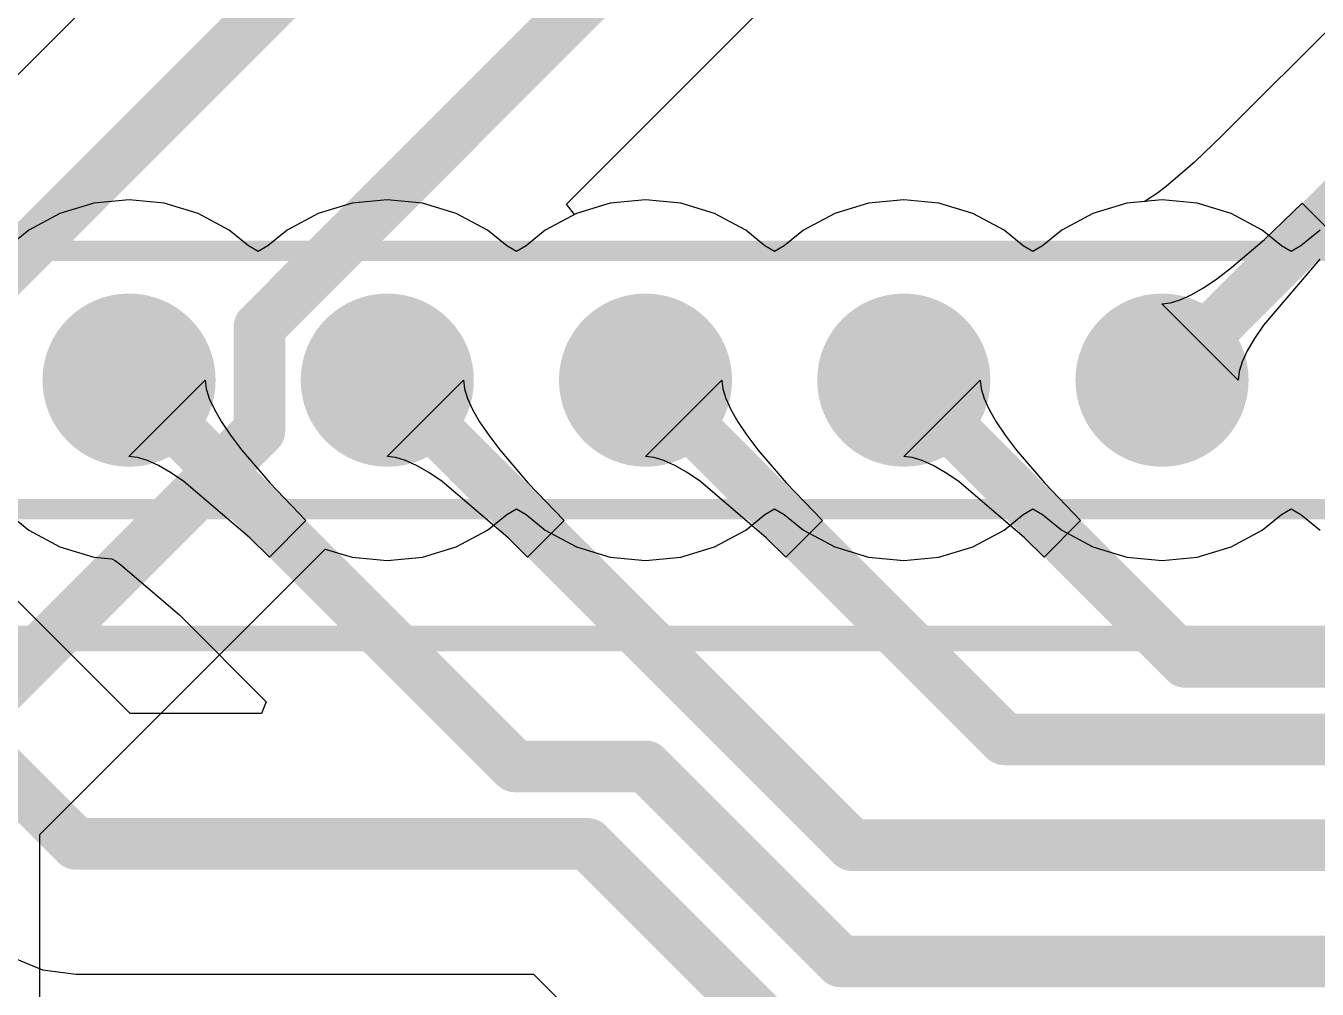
# Model space of a CAD drawing. Header units: millimetres. Extents: x 0 to 190, y 0 to 100.
# Drawn here: x 50.04 to 62.74, y 32.37 to 41.84 of the extents above; entities that cross this region are included whole.
import ezdxf

# ---------------------------------------------------------------- set-up
doc = ezdxf.new("R2010")
doc.units = ezdxf.units.MM
for name, color, linetype in [('BottomLayer', 5, 'Continuous'), ('BottomSolder', 6, 'Continuous'), ('Mechanical1', 6, 'Continuous'), ('MultiLayer', 9, 'Continuous'), ('PadHoleLayer', 156, 'Continuous'), ('TopLayer', 1, 'Continuous'), ('TopOverlay', 2, 'Continuous'), ('TopSolder', 216, 'Continuous')]:
    doc.layers.add(name, color=color, linetype=linetype)

msp = doc.modelspace()

# ---------------------------------------------------------------- hatches: boundary and pattern name
at = {"layer": 'BottomLayer'}
h = msp.add_hatch(color=5, dxfattribs=at)
edge = h.paths.add_edge_path()
edge.add_arc((51.05399999999999, 38.354), 0.7499985, 0, 360)
h = msp.add_hatch(color=5, dxfattribs=at)
edge = h.paths.add_edge_path()
edge.add_arc((53.59399999999999, 38.354), 0.7499985, 0, 360)
h = msp.add_hatch(color=5, dxfattribs=at)
edge = h.paths.add_edge_path()
edge.add_arc((56.13399999999999, 38.354), 0.7499985, 0, 360)
h = msp.add_hatch(color=5, dxfattribs=at)
edge = h.paths.add_edge_path()
edge.add_arc((58.674, 38.354), 0.7499985, 0, 360)
h = msp.add_hatch(color=5, dxfattribs=at)
edge = h.paths.add_edge_path()
edge.add_arc((61.214, 38.354), 0.7499985, 0, 360)
at = {"layer": 'BottomSolder'}
h = msp.add_hatch(color=6, dxfattribs=at)
edge = h.paths.add_edge_path()
edge.add_arc((51.05399999999999, 38.354), 0.8515985, 0, 360)
h = msp.add_hatch(color=6, dxfattribs=at)
edge = h.paths.add_edge_path()
edge.add_arc((53.59399999999999, 38.354), 0.8515985, 0, 360)
h = msp.add_hatch(color=6, dxfattribs=at)
edge = h.paths.add_edge_path()
edge.add_arc((56.13399999999999, 38.354), 0.8515985, 0, 360)
h = msp.add_hatch(color=6, dxfattribs=at)
edge = h.paths.add_edge_path()
edge.add_arc((58.674, 38.354), 0.8515985, 0, 360)
h = msp.add_hatch(color=6, dxfattribs=at)
edge = h.paths.add_edge_path()
edge.add_arc((61.214, 38.354), 0.8515985, 0, 360)
at = {"layer": 'MultiLayer'}
h = msp.add_hatch(color=9, dxfattribs=at)
edge = h.paths.add_edge_path()
edge.add_arc((51.05399999999999, 38.354), 0.7499985, 0, 360)
h = msp.add_hatch(color=9, dxfattribs=at)
edge = h.paths.add_edge_path()
edge.add_arc((53.59399999999999, 38.354), 0.7499985, 0, 360)
h = msp.add_hatch(color=9, dxfattribs=at)
edge = h.paths.add_edge_path()
edge.add_arc((56.13399999999999, 38.354), 0.7499985, 0, 360)
h = msp.add_hatch(color=9, dxfattribs=at)
edge = h.paths.add_edge_path()
edge.add_arc((58.674, 38.354), 0.7499985, 0, 360)
h = msp.add_hatch(color=9, dxfattribs=at)
edge = h.paths.add_edge_path()
edge.add_arc((61.214, 38.354), 0.7499985, 0, 360)
at = {"layer": 'PadHoleLayer'}
h = msp.add_hatch(color=156, dxfattribs=at)
edge = h.paths.add_edge_path()
edge.add_arc((51.05399999999999, 38.354), 0.4499991, 0, 360)
h = msp.add_hatch(color=156, dxfattribs=at)
edge = h.paths.add_edge_path()
edge.add_arc((53.59399999999999, 38.354), 0.4499991, 0, 360)
h = msp.add_hatch(color=156, dxfattribs=at)
edge = h.paths.add_edge_path()
edge.add_arc((56.13399999999999, 38.354), 0.4499991, 0, 360)
h = msp.add_hatch(color=156, dxfattribs=at)
edge = h.paths.add_edge_path()
edge.add_arc((58.674, 38.354), 0.4499991, 0, 360)
h = msp.add_hatch(color=156, dxfattribs=at)
edge = h.paths.add_edge_path()
edge.add_arc((61.214, 38.354), 0.4499991, 0, 360)
at = {"layer": 'TopLayer'}
h = msp.add_hatch(color=1, dxfattribs=at)
edge = h.paths.add_edge_path()
edge.add_arc((51.05399999999999, 38.354), 0.7499985, 0, 360)
h = msp.add_hatch(color=1, dxfattribs=at)
edge = h.paths.add_edge_path()
edge.add_arc((53.59399999999999, 38.354), 0.7499985, 0, 360)
h = msp.add_hatch(color=1, dxfattribs=at)
edge = h.paths.add_edge_path()
edge.add_arc((56.13399999999999, 38.354), 0.7499985, 0, 360)
h = msp.add_hatch(color=1, dxfattribs=at)
edge = h.paths.add_edge_path()
edge.add_arc((58.674, 38.354), 0.7499985, 0, 360)
h = msp.add_hatch(color=1, dxfattribs=at)
edge = h.paths.add_edge_path()
edge.add_arc((61.214, 38.354), 0.7499985, 0, 360)
at = {"layer": 'TopSolder'}
h = msp.add_hatch(color=216, dxfattribs=at)
edge = h.paths.add_edge_path()
edge.add_arc((51.05399999999999, 38.354), 0.8515985, 0, 360)
h = msp.add_hatch(color=216, dxfattribs=at)
edge = h.paths.add_edge_path()
edge.add_arc((53.59399999999999, 38.354), 0.8515985, 0, 360)
h = msp.add_hatch(color=216, dxfattribs=at)
edge = h.paths.add_edge_path()
edge.add_arc((56.13399999999999, 38.354), 0.8515985, 0, 360)
h = msp.add_hatch(color=216, dxfattribs=at)
edge = h.paths.add_edge_path()
edge.add_arc((58.674, 38.354), 0.8515985, 0, 360)
h = msp.add_hatch(color=216, dxfattribs=at)
edge = h.paths.add_edge_path()
edge.add_arc((61.214, 38.354), 0.8515985, 0, 360)

# ---------------------------------------------------------------- linework, layer by layer
at = {"layer": 'BottomLayer'}
for p, q in [((62.97522583999999, 41.92677416), (61.80363306, 40.75518138)), ((61.80363306, 40.75518138), (61.5343702, 40.49725962)), ((61.5343702, 40.49725962), (61.25601159999999, 40.25924638)), ((61.1587169, 40.18573624), (61.07930634, 40.1322032)), ((61.25601159999999, 40.25924638), (61.1587169, 40.18573624)), ((50.70780308, 40.0944461), (50.37491068, 39.99346332)), ((51.05399999999999, 40.12854306), (50.70780308, 40.0944461)), ((51.40019692, 40.0944461), (51.05399999999999, 40.12854306)), ((51.73308932, 39.99346332), (51.40019692, 40.0944461)), ((53.24780308, 40.0944461), (52.91491067999999, 39.99346332)), ((53.59399999999999, 40.12854306), (53.24780308, 40.0944461)), ((53.94019691999999, 40.0944461), (53.59399999999999, 40.12854306)), ((54.27308931999999, 39.99346332), (53.94019691999999, 40.0944461)), ((55.78780308, 40.0944461), (55.45491068, 39.99346332)), ((56.13399999999999, 40.12854306), (55.78780308, 40.0944461)), ((56.48019691999999, 40.0944461), (56.13399999999999, 40.12854306)), ((56.81308932, 39.99346332), (56.48019691999999, 40.0944461)), ((58.32780308, 40.0944461), (57.99491068, 39.99346332)), ((58.674, 40.12854306), (58.32780308, 40.0944461)), ((59.02019692, 40.0944461), (58.674, 40.12854306)), ((59.35308932, 39.99346332), (59.02019692, 40.0944461)), ((60.86780307999999, 40.0944461), (60.53491068, 39.99346332)), ((61.04390382, 40.11178922), (60.86780307999999, 40.0944461)), ((61.07930634, 40.1322032), (61.04390382, 40.11178922)), ((62.22234189999999, 39.73720272), (62.59404549999999, 40.09325484)), ((62.59404549999999, 40.09325484), (62.95325484, 39.73404549999999)), ((50.37491068, 39.99346332), (50.06811678, 39.82947838)), ((52.03988322, 39.82947838), (51.73308932, 39.99346332)), ((52.91491067999999, 39.99346332), (52.60811678, 39.82947838)), ((54.57988322, 39.82947838), (54.27308931999999, 39.99346332)), ((55.45491068, 39.99346332), (55.14811678, 39.82947838)), ((57.11988321999999, 39.82947838), (56.81308932, 39.99346332)), ((57.99491068, 39.99346332), (57.68811678, 39.82947838)), ((59.65988322, 39.82947838), (59.35308932, 39.99346332)), ((60.53491068, 39.99346332), (60.22811677999999, 39.82947838)), ((50.06811678, 39.82947838), (49.79920952, 39.60879048)), ((52.22879317999999, 39.67444186), (52.03988322, 39.82947838)), ((52.60811678, 39.82947838), (52.41920681999999, 39.67444186)), ((54.76879318, 39.67444186), (54.57988322, 39.82947838)), ((55.14811678, 39.82947838), (54.95920682, 39.67444186)), ((57.30879318, 39.67444186), (57.11988321999999, 39.82947838)), ((57.68811678, 39.82947838), (57.49920682, 39.67444186)), ((59.84879318, 39.67444186), (59.65988322, 39.82947838)), ((60.22811677999999, 39.82947838), (60.03920682, 39.67444186)), ((52.324, 39.61783542), (52.22879317999999, 39.67444186)), ((52.41920681999999, 39.67444186), (52.324, 39.61783542)), ((54.864, 39.61783542), (54.76879318, 39.67444186)), ((54.95920682, 39.67444186), (54.864, 39.61783542)), ((57.40399999999999, 39.61783542), (57.30879318, 39.67444186)), ((57.49920682, 39.67444186), (57.40399999999999, 39.61783542)), ((59.944, 39.61783542), (59.84879318, 39.67444186)), ((60.03920682, 39.67444186), (59.944, 39.61783542)), ((61.89843856, 39.46024874), (62.22234189999999, 39.73720272)), ((62.76534055999999, 39.54221707999999), (62.21143514, 38.8944104)), ((61.7544104, 39.35143514), (61.89843856, 39.46024874)), ((61.50220871999999, 39.19313472), (61.62233547999999, 39.26239798)), ((61.62233547999999, 39.26239798), (61.7544104, 39.35143514)), ((61.2978073, 39.11393751999999), (61.39403265999999, 39.1436479)), ((61.39403265999999, 39.1436479), (61.50220871999999, 39.19313472)), ((61.21353264, 39.10400104), (61.2978073, 39.11393751999999)), ((61.96400103999999, 38.35353264), (61.21353264, 39.10400104)), ((62.21143514, 38.8944104), (62.12239798, 38.76233548)), ((62.12239798, 38.76233548), (62.05313471999999, 38.64220872)), ((62.05313471999999, 38.64220872), (62.0036479, 38.53403265999999)), ((62.0036479, 38.53403265999999), (61.97393752, 38.4378073)), ((51.06440637999999, 35.07514194), (47.77791053999999, 38.36163778)), ((61.97393752, 38.4378073), (61.96400103999999, 38.35353264)), ((51.05353264, 37.60399896), (51.80400104, 38.35446736)), ((51.80400104, 38.35446736), (51.81393752, 38.2701927)), ((51.81393752, 38.2701927), (51.84364789999999, 38.17396734)), ((53.59353263999999, 37.60399896), (54.34400104, 38.35446736)), ((54.34400104, 38.35446736), (54.35393751999999, 38.2701927)), ((54.35393751999999, 38.2701927), (54.38364789999999, 38.17396734)), ((56.13353263999999, 37.60399896), (56.88400104, 38.35446736)), ((56.88400104, 38.35446736), (56.89393751999999, 38.2701927)), ((56.89393751999999, 38.2701927), (56.9236479, 38.17396734)), ((58.67353264, 37.60399896), (59.42400103999999, 38.35446736)), ((59.42400103999999, 38.35446736), (59.43393751999999, 38.2701927)), ((59.43393751999999, 38.2701927), (59.4636479, 38.17396734)), ((51.84364789999999, 38.17396734), (51.89313471999999, 38.06579127999999)), ((54.38364789999999, 38.17396734), (54.43313472, 38.06579127999999)), ((56.9236479, 38.17396734), (56.97313472, 38.06579127999999)), ((59.4636479, 38.17396734), (59.51313472, 38.06579127999999)), ((51.89313471999999, 38.06579127999999), (51.96239798, 37.94566451999999)), ((54.43313472, 38.06579127999999), (54.50239797999999, 37.94566451999999)), ((56.97313472, 38.06579127999999), (57.04239798, 37.94566451999999)), ((59.51313472, 38.06579127999999), (59.58239798, 37.94566451999999)), ((51.96239798, 37.94566451999999), (52.05143514, 37.81358959999999)), ((54.50239797999999, 37.94566451999999), (54.59143514, 37.81358959999999)), ((57.04239798, 37.94566451999999), (57.13143513999999, 37.81358959999999)), ((59.58239798, 37.94566451999999), (59.67143513999999, 37.81358959999999)), ((52.05143514, 37.81358959999999), (52.16024873999999, 37.66956144)), ((54.59143514, 37.81358959999999), (54.70024873999999, 37.66956144)), ((57.13143513999999, 37.81358959999999), (57.24024874, 37.66956144)), ((59.67143513999999, 37.81358959999999), (59.78024874, 37.66956144)), ((51.1378073, 37.59406248), (51.05353264, 37.60399896)), ((52.16024873999999, 37.66956144), (52.43720271999999, 37.34565809999999)), ((53.6778073, 37.59406248), (53.59353263999999, 37.60399896)), ((54.70024873999999, 37.66956144), (54.97720271999999, 37.34565809999999)), ((56.2178073, 37.59406248), (56.13353263999999, 37.60399896)), ((57.24024874, 37.66956144), (57.51720272, 37.34565809999999)), ((58.7578073, 37.59406248), (58.67353264, 37.60399896)), ((59.78024874, 37.66956144), (60.05720272, 37.34565809999999)), ((51.23403266, 37.56435209999999), (51.1378073, 37.59406248)), ((51.34220872, 37.51486528), (51.23403266, 37.56435209999999)), ((51.46233547999999, 37.44560202), (51.34220872, 37.51486528)), ((53.77403266, 37.56435209999999), (53.6778073, 37.59406248)), ((53.88220871999999, 37.51486528), (53.77403266, 37.56435209999999)), ((54.00233548, 37.44560202), (53.88220871999999, 37.51486528)), ((56.31403266, 37.56435209999999), (56.2178073, 37.59406248)), ((56.42220872, 37.51486528), (56.31403266, 37.56435209999999)), ((56.54233548, 37.44560202), (56.42220872, 37.51486528)), ((58.85403266, 37.56435209999999), (58.7578073, 37.59406248)), ((58.96220872, 37.51486528), (58.85403266, 37.56435209999999)), ((59.08233548, 37.44560202), (58.96220872, 37.51486528)), ((51.5944104, 37.35656486), (51.46233547999999, 37.44560202)), ((52.24221708, 36.80265944), (51.5944104, 37.35656486)), ((52.43720271999999, 37.34565809999999), (52.79325484, 36.9739545)), ((54.1344104, 37.35656486), (54.00233548, 37.44560202)), ((54.78221708, 36.80265944), (54.1344104, 37.35656486)), ((54.97720271999999, 37.34565809999999), (55.33325484, 36.9739545)), ((56.67441039999999, 37.35656486), (56.54233548, 37.44560202)), ((57.32221708, 36.80265944), (56.67441039999999, 37.35656486)), ((57.51720272, 37.34565809999999), (57.87325483999999, 36.9739545)), ((59.21441039999999, 37.35656486), (59.08233548, 37.44560202)), ((59.86221708, 36.80265944), (59.21441039999999, 37.35656486)), ((60.05720272, 37.34565809999999), (60.41325484, 36.9739545)), ((49.79920952, 37.09920952), (50.06811678, 36.87852162)), ((52.79325484, 36.9739545), (52.4340455, 36.61474516)), ((55.33325484, 36.9739545), (54.9740455, 36.61474516)), ((57.87325483999999, 36.9739545), (57.5140455, 36.61474516)), ((60.41325484, 36.9739545), (60.0540455, 36.61474516)), ((50.06811678, 36.87852162), (50.37491068, 36.71453667999999)), ((50.37491068, 36.71453667999999), (50.70780308, 36.6135539)), ((52.4340455, 36.61474516), (52.24221708, 36.80265944)), ((54.9740455, 36.61474516), (54.78221708, 36.80265944)), ((57.5140455, 36.61474516), (57.32221708, 36.80265944)), ((60.0540455, 36.61474516), (59.86221708, 36.80265944)), ((50.70780308, 36.6135539), (50.88390128, 36.59621078)), ((50.88390128, 36.59621078), (50.91930126, 36.57579934)), ((50.91930126, 36.57579934), (50.97298162, 36.53961195999999)), ((50.97298162, 36.53961195999999), (51.54987912, 36.04633888)), ((51.54987912, 36.04633888), (51.56132943999999, 36.03512224)), ((51.56132943999999, 36.03512224), (52.40397698, 35.1924747)), ((52.40397698, 35.1924747), (52.35537408, 35.07514194)), ((52.35537408, 35.07514194), (51.06440637999999, 35.07514194)), ((49.89333684, 32.68484192), (50.20227704, 32.55687417999999)), ((50.20227704, 32.55687417999999), (50.53381561999999, 32.51322682)), ((50.53381561999999, 32.51322682), (55.03359579999999, 32.51322682)), ((55.03359579999999, 32.51322682), (57.69480206, 29.85202056))]:
    msp.add_line(p, q, dxfattribs=at)
at = {"layer": 'BottomLayer', "const_width": 0.508}
for points in [[(61.214, 38.354), (63.881, 41.021)], [(45.974, 38.354), (50.53381561999999, 33.79418438)], [(51.05399999999999, 38.354), (54.85181562, 34.55618438)], [(53.59399999999999, 38.354), (58.166, 33.782)], [(56.13399999999999, 38.354), (59.66599954, 34.82200046)], [(58.674, 38.354), (61.44399954, 35.58400046)], [(61.44399954, 35.58400046), (98.32200046, 35.58400046)], [(59.66599954, 34.82200046), (98.83000046, 34.82200046)], [(54.85181562, 34.55618438), (56.13625044, 34.55618438)], [(56.13625044, 34.55618438), (58.05343482, 32.639)], [(50.53381561999999, 33.79418438), (55.56418656, 33.79418438)], [(55.56418656, 33.79418438), (66.0273, 23.33107094)], [(58.166, 33.782), (99.314, 33.782)], [(58.05343482, 32.639), (99.24863056, 32.639)]]:
    msp.add_lwpolyline(points, dxfattribs=at)
at = {"layer": 'BottomLayer', "const_width": 0.254}
for points in [[(50.92699999999999, 38.354, 1), (51.181, 38.354, 1)], [(53.467, 38.354, 1), (53.721, 38.354, 1)], [(56.007, 38.354, 1), (56.261, 38.354, 1)], [(58.547, 38.354, 1), (58.80099999999999, 38.354, 1)], [(61.08699999999999, 38.354, 1), (61.34099999999999, 38.354, 1)], [(61.31699954, 35.58400046, 1), (61.57099954, 35.58400046, 1)], [(61.31699954, 35.58400046, 1), (61.57099954, 35.58400046, 1)], [(59.53899953999999, 34.82200046, 1), (59.79299954, 34.82200046, 1)], [(59.53899953999999, 34.82200046, 1), (59.79299954, 34.82200046, 1)], [(54.72481562, 34.55618438, 1), (54.97881562, 34.55618438, 1)], [(54.72481562, 34.55618438, 1), (54.97881562, 34.55618438, 1)], [(56.00925044, 34.55618438, 1), (56.26325044, 34.55618438, 1)], [(56.00925044, 34.55618438, 1), (56.26325044, 34.55618438, 1)], [(50.40681562, 33.79418438, 1), (50.66081562, 33.79418438, 1)], [(50.40681562, 33.79418438, 1), (50.66081562, 33.79418438, 1)], [(55.43718655999999, 33.79418438, 1), (55.69118656, 33.79418438, 1)], [(55.43718655999999, 33.79418438, 1), (55.69118656, 33.79418438, 1)], [(58.039, 33.782, 1), (58.29299999999999, 33.782, 1)], [(58.039, 33.782, 1), (58.29299999999999, 33.782, 1)], [(57.92643482, 32.639, 1), (58.18043481999999, 32.639, 1)], [(57.92643482, 32.639, 1), (58.18043481999999, 32.639, 1)]]:
    msp.add_lwpolyline(points, format="xyb", close=True, dxfattribs=at)
at = {"layer": 'Mechanical1', "const_width": 0.254}
msp.add_lwpolyline([(1.89399926, 35.81399999999999), (99.314, 35.81399999999999)], dxfattribs=at)
at = {"layer": 'TopLayer'}
for p, q in [((55.35828907999999, 40.0858228), (62.48185624, 47.20938996)), ((53.83704244, 45.23459076), (47.85733126, 39.25487958)), ((55.43477102, 39.9826988), (55.35828907999999, 40.0858228)), ((55.78780308, 40.0944461), (55.45491068, 39.99346332)), ((56.13399999999999, 40.12854306), (55.78780308, 40.0944461)), ((56.48019691999999, 40.0944461), (56.13399999999999, 40.12854306)), ((56.81308932, 39.99346332), (56.48019691999999, 40.0944461)), ((58.32780308, 40.0944461), (57.99491068, 39.99346332)), ((58.674, 40.12854306), (58.32780308, 40.0944461)), ((59.02019692, 40.0944461), (58.674, 40.12854306)), ((59.35308932, 39.99346332), (59.02019692, 40.0944461)), ((60.86780307999999, 40.0944461), (60.53491068, 39.99346332)), ((61.214, 40.12854306), (60.86780307999999, 40.0944461)), ((61.56019692, 40.0944461), (61.214, 40.12854306)), ((61.89308932, 39.99346332), (61.56019692, 40.0944461)), ((55.45491068, 39.99346332), (55.43477102, 39.9826988)), ((57.11988321999999, 39.82947838), (56.81308932, 39.99346332)), ((57.99491068, 39.99346332), (57.68811678, 39.82947838)), ((59.65988322, 39.82947838), (59.35308932, 39.99346332)), ((60.53491068, 39.99346332), (60.22811677999999, 39.82947838)), ((62.19988322, 39.82947838), (61.89308932, 39.99346332)), ((57.30879318, 39.67444186), (57.11988321999999, 39.82947838)), ((57.68811678, 39.82947838), (57.49920682, 39.67444186)), ((59.84879318, 39.67444186), (59.65988322, 39.82947838)), ((60.22811677999999, 39.82947838), (60.03920682, 39.67444186)), ((62.38879318, 39.67444186), (62.19988322, 39.82947838)), ((62.76811677999999, 39.82947838), (62.57920681999999, 39.67444186)), ((57.40399999999999, 39.61783542), (57.30879318, 39.67444186)), ((57.49920682, 39.67444186), (57.40399999999999, 39.61783542)), ((59.944, 39.61783542), (59.84879318, 39.67444186)), ((60.03920682, 39.67444186), (59.944, 39.61783542)), ((62.48399999999999, 39.61783542), (62.38879318, 39.67444186)), ((62.57920681999999, 39.67444186), (62.48399999999999, 39.61783542)), ((54.76879318, 37.03355814), (54.864, 37.09016458)), ((54.864, 37.09016458), (54.95920682, 37.03355814)), ((57.30879318, 37.03355814), (57.40399999999999, 37.09016458)), ((57.40399999999999, 37.09016458), (57.49920682, 37.03355814)), ((59.84879318, 37.03355814), (59.944, 37.09016458)), ((59.944, 37.09016458), (60.03920682, 37.03355814)), ((62.38879318, 37.03355814), (62.48399999999999, 37.09016458)), ((62.48399999999999, 37.09016458), (62.57920681999999, 37.03355814)), ((54.57988322, 36.87852162), (54.76879318, 37.03355814)), ((54.95920682, 37.03355814), (55.14811678, 36.87852162)), ((57.11988321999999, 36.87852162), (57.30879318, 37.03355814)), ((57.49920682, 37.03355814), (57.68811678, 36.87852162)), ((59.65988322, 36.87852162), (59.84879318, 37.03355814)), ((60.03920682, 37.03355814), (60.22811677999999, 36.87852162)), ((62.19988322, 36.87852162), (62.38879318, 37.03355814)), ((62.57920681999999, 37.03355814), (62.76811677999999, 36.87852162)), ((54.27308931999999, 36.71453667999999), (54.57988322, 36.87852162)), ((55.14811678, 36.87852162), (55.45491068, 36.71453667999999)), ((56.81308932, 36.71453667999999), (57.11988321999999, 36.87852162)), ((57.68811678, 36.87852162), (57.99491068, 36.71453667999999)), ((59.35308932, 36.71453667999999), (59.65988322, 36.87852162)), ((60.22811677999999, 36.87852162), (60.53491068, 36.71453667999999)), ((61.89308932, 36.71453667999999), (62.19988322, 36.87852162)), ((53.94019691999999, 36.6135539), (54.27308931999999, 36.71453667999999)), ((55.45491068, 36.71453667999999), (55.78780308, 36.6135539)), ((56.48019691999999, 36.6135539), (56.81308932, 36.71453667999999)), ((57.99491068, 36.71453667999999), (58.32780308, 36.6135539)), ((59.02019692, 36.6135539), (59.35308932, 36.71453667999999)), ((60.53491068, 36.71453667999999), (60.86780307999999, 36.6135539)), ((61.56019692, 36.6135539), (61.89308932, 36.71453667999999)), ((50.17595755999999, 33.8853272), (52.98416124, 36.69353088)), ((52.98416124, 36.69353088), (53.24780308, 36.6135539)), ((53.24780308, 36.6135539), (53.59399999999999, 36.57945693999999)), ((53.59399999999999, 36.57945693999999), (53.94019691999999, 36.6135539)), ((55.78780308, 36.6135539), (56.13399999999999, 36.57945693999999)), ((56.13399999999999, 36.57945693999999), (56.48019691999999, 36.6135539)), ((58.32780308, 36.6135539), (58.674, 36.57945693999999)), ((58.674, 36.57945693999999), (59.02019692, 36.6135539)), ((60.86780307999999, 36.6135539), (61.214, 36.57945693999999)), ((61.214, 36.57945693999999), (61.56019692, 36.6135539)), ((50.17595755999999, 32.10282886), (50.17595755999999, 33.8853272))]:
    msp.add_line(p, q, dxfattribs=at)
at = {"layer": 'TopLayer', "const_width": 0.508}
for points in [[(52.33599896, 38.875081), (63.24400101999999, 49.78308306)], [(41.275, 30.861), (55.11799999999999, 44.704)], [(52.33599896, 37.85691692), (52.33599896, 38.875081)], [(48.895, 34.41591795999999), (52.33599896, 37.85691692)]]:
    msp.add_lwpolyline(points, dxfattribs=at)
at = {"layer": 'TopLayer', "const_width": 0.254}
for points in [[(52.20899896, 38.875081, 1), (52.46299896, 38.875081, 1)], [(52.20899896, 38.875081, 1), (52.46299896, 38.875081, 1)], [(52.20899896, 37.85691692, 1), (52.46299896, 37.85691692, 1)], [(52.20899896, 37.85691692, 1), (52.46299896, 37.85691692, 1)]]:
    msp.add_lwpolyline(points, format="xyb", close=True, dxfattribs=at)
at = {"layer": 'TopOverlay', "const_width": 0.1999996}
for points in [[(49.784, 39.624), (70.10399999999998, 39.624)], [(49.784, 37.084), (70.10399999999998, 37.084)]]:
    msp.add_lwpolyline(points, dxfattribs=at)

doc.saveas('drawing.dxf')
